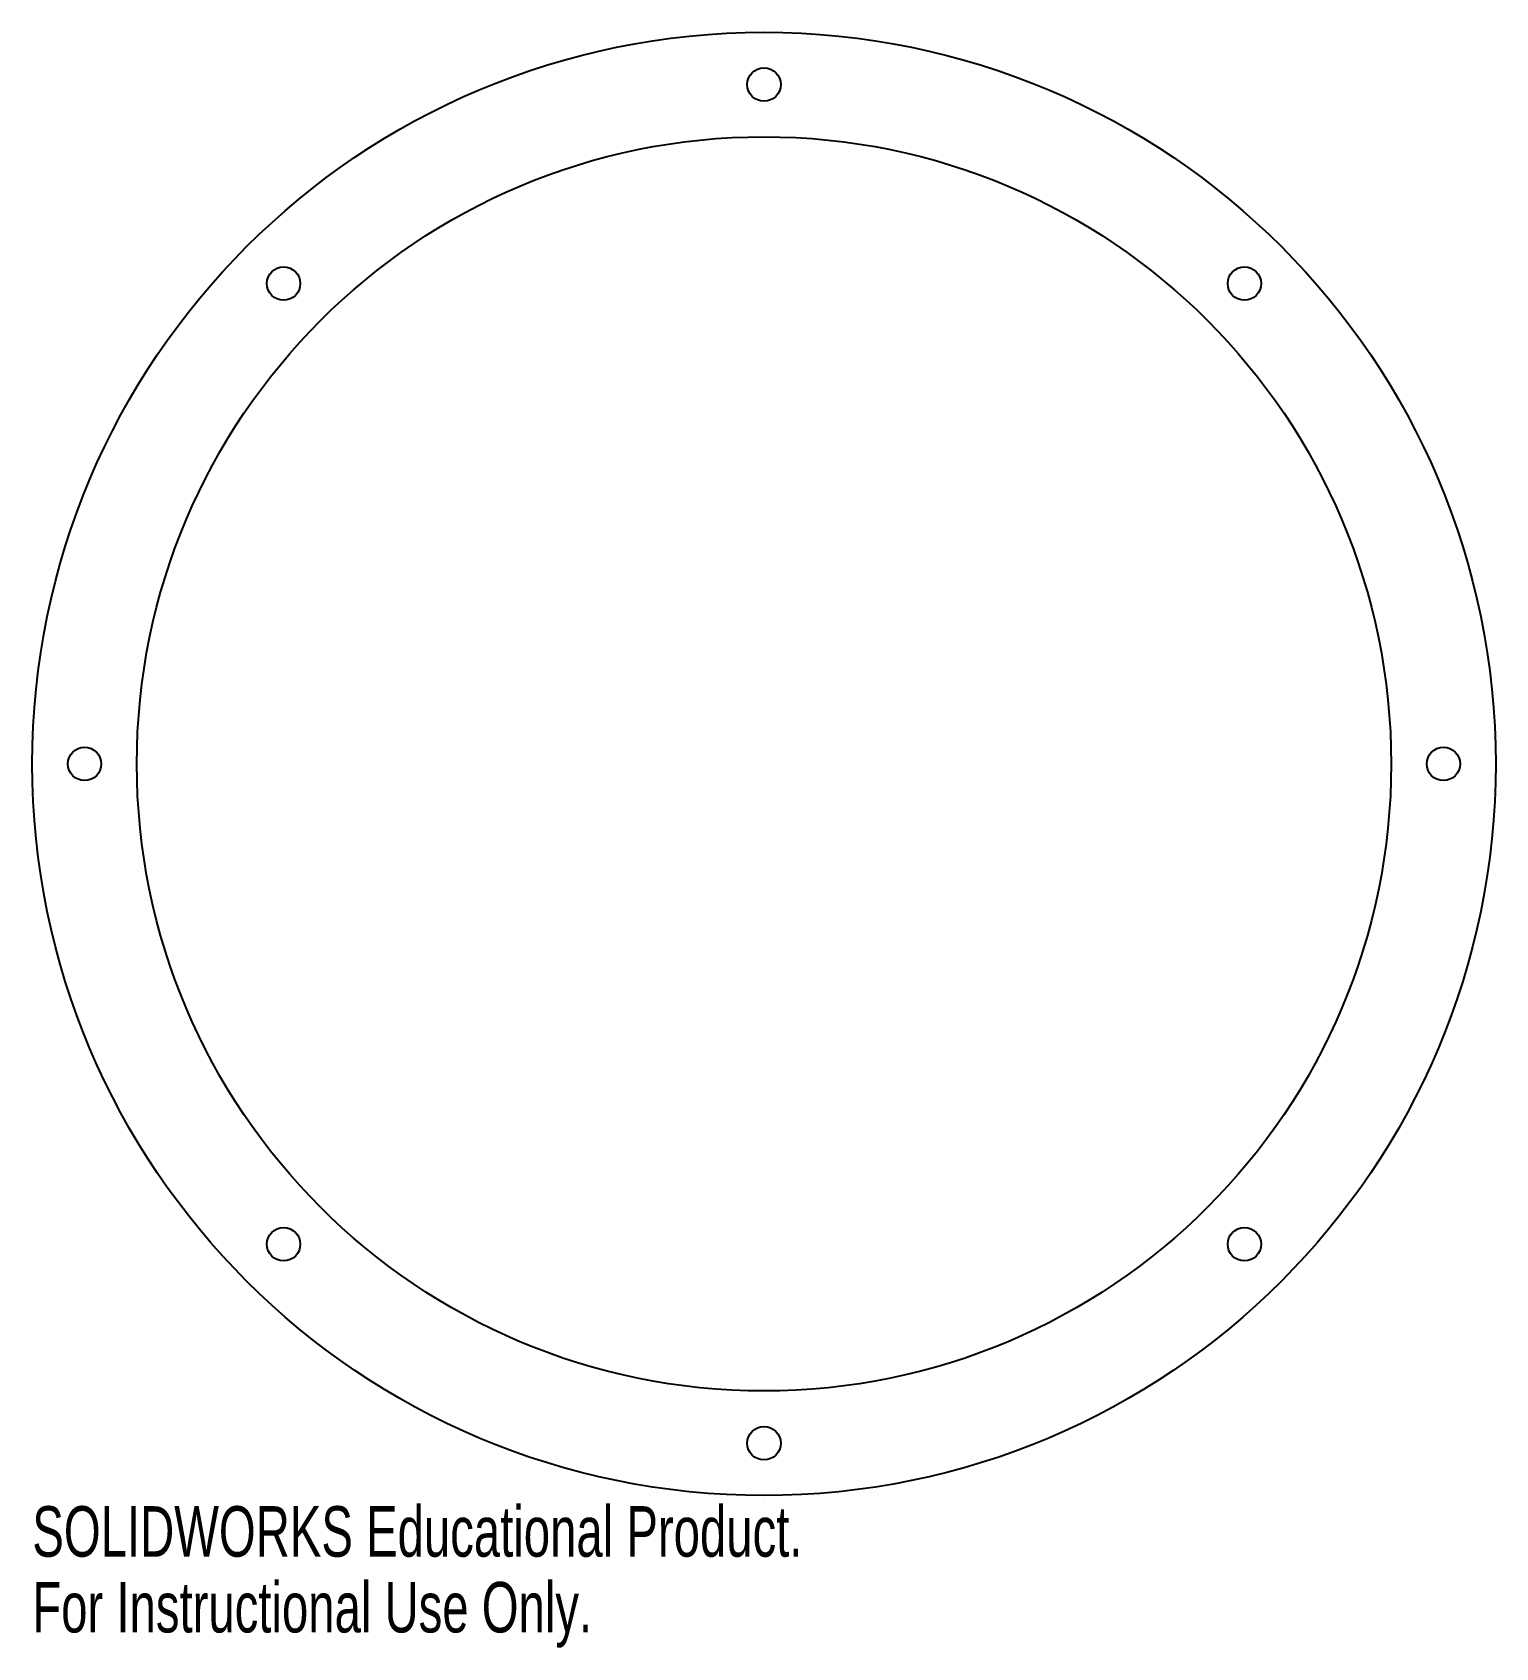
# Model space of a CAD drawing. Header units: millimetres. Extents: x -70 to 70, y -85 to 70.
import ezdxf

# ---------------------------------------------------------------- set-up
doc = ezdxf.new("R2010")
doc.units = ezdxf.units.MM
doc.styles.add('SLDTEXTSTYLE0', font='TXT', dxfattribs={"width": 0.7})

msp = doc.modelspace()

# ---------------------------------------------------------------- linework, layer by layer
at = {"color": 7, "linetype": 'Continuous', "lineweight": 25}
for centre, radius in [((0, 0), 70), ((0, 65), 1.6), ((0, 0), 60), ((-45.96, 45.96), 1.6), ((45.96, 45.96), 1.6), ((-65, 0), 1.6), ((65, 0), 1.6), ((-45.96, -45.96), 1.6), ((45.96, -45.96), 1.6), ((0, -65), 1.6)]:
    msp.add_circle(centre, radius, dxfattribs=at)

# ---------------------------------------------------------------- texts
at = {"color": 7, "linetype": 'Continuous', "char_height": 4.8336, "attachment_point": 1, "style": 'SLDTEXTSTYLE0'}
for s, insert in [('SOLIDWORKS Educational Product.', (-70, -71.02)), ('For Instructional Use Only.', (-70, -78.27))]:
    msp.add_mtext(s, dxfattribs=dict(at, insert=insert))

doc.saveas('drawing.dxf')
